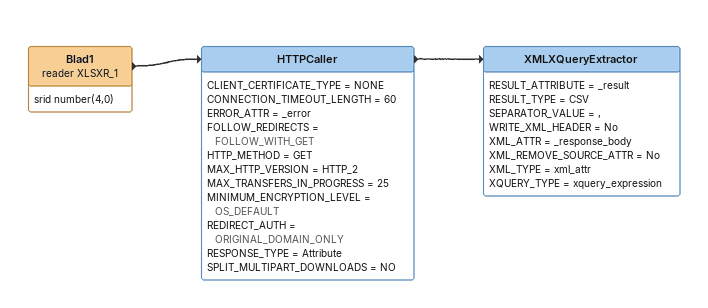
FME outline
Blad1 (reader XLSXR_1)
    attributes: srid number(4,0)
    -> HTTPCaller
HTTPCaller
    CLIENT_CERTIFICATE_TYPE = NONE
    CONNECTION_TIMEOUT_LENGTH = 60
    ERROR_ATTR = _error
    FOLLOW_REDIRECTS = FOLLOW_WITH_GET
    HTTP_METHOD = GET
    MAX_HTTP_VERSION = HTTP_2
    MAX_TRANSFERS_IN_PROGRESS = 25
    MINIMUM_ENCRYPTION_LEVEL = OS_DEFAULT
    REDIRECT_AUTH = ORIGINAL_DOMAIN_ONLY
    RESPONSE_TYPE = Attribute
    SPLIT_MULTIPART_DOWNLOADS = NO
    -> XMLXQueryExtractor
XMLXQueryExtractor
    RESULT_ATTRIBUTE = _result
    RESULT_TYPE = CSV
    SEPARATOR_VALUE = ,
    WRITE_XML_HEADER = No
    XML_ATTR = _response_body
    XML_REMOVE_SOURCE_ATTR = No
    XML_TYPE = xml_attr
    XQUERY_TYPE = xquery_expression
